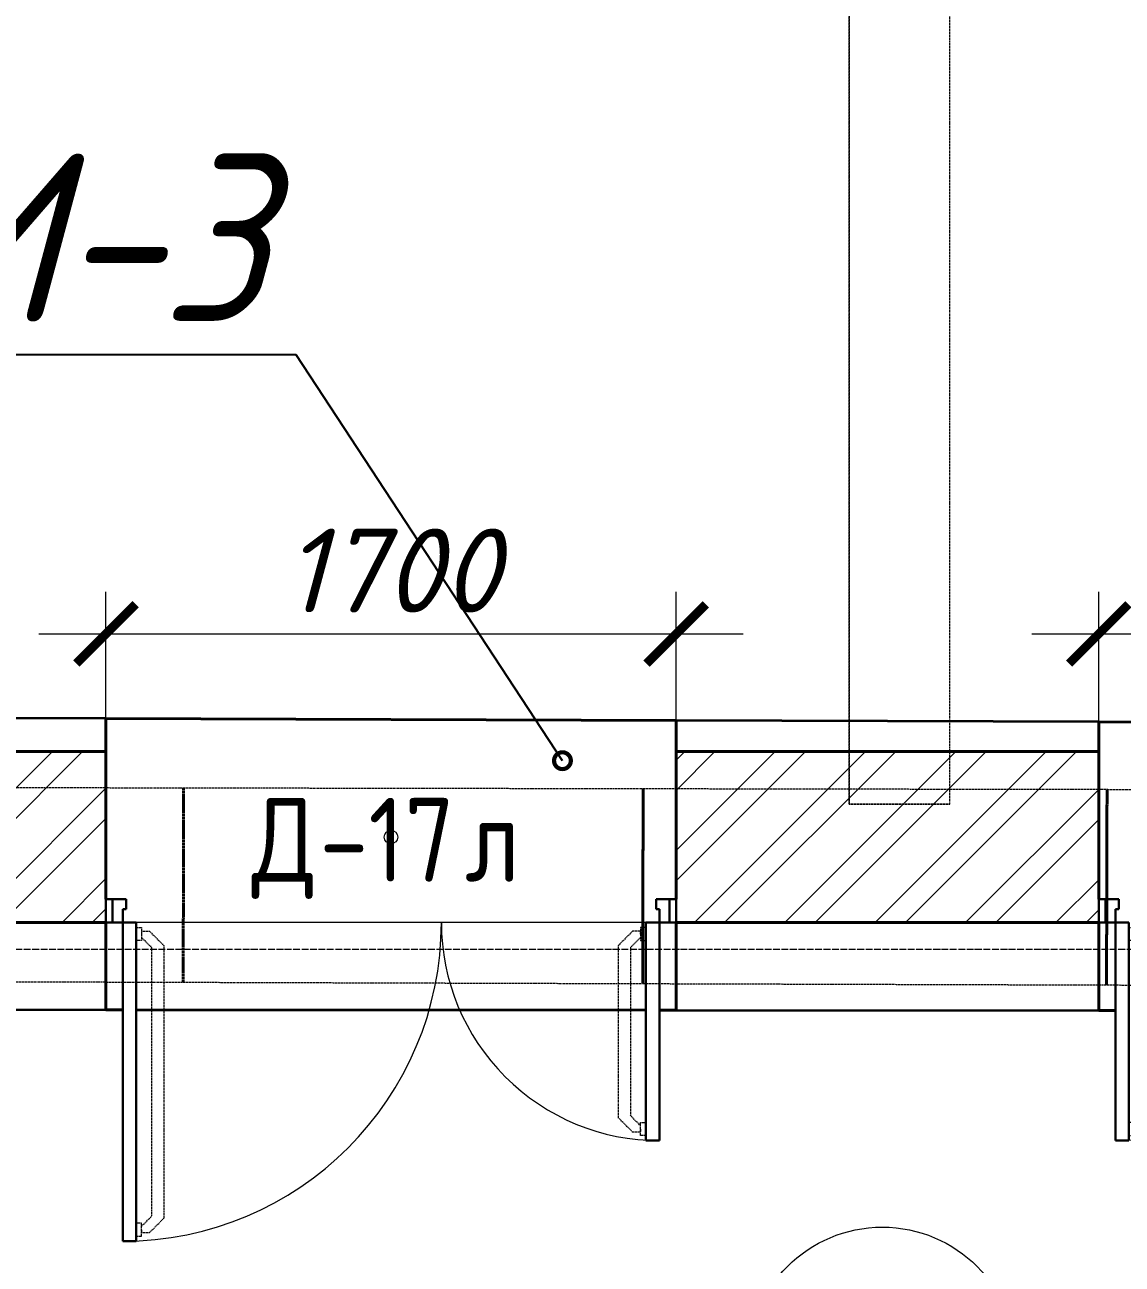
# Model space of a CAD drawing. Header units: millimetres. Extents: x 749182 to 2267578, y 70462 to 311449.
# Drawn here: x 1980771 to 1984043, y 76785 to 80480 of the extents above; entities that cross this region are included whole.
import ezdxf
from ezdxf import colors
from ezdxf.entities.mleader import LeaderData, LeaderLine
from ezdxf.math import Vec2, Vec3

# ---------------------------------------------------------------- set-up
doc = ezdxf.new("R2010")
doc.units = ezdxf.units.MM
for name, pattern in [('ADSK_Линия сетки', [25, 20, -2.5, 0, -2.5]), ('ADSK_Сверху', [4.5, 3, -1.5]), ('осеваяX2', [4, 2.5, -0.5, 0.5, -0.5])]:
    doc.linetypes.add(name, pattern=pattern)
doc.layers.get('Defpoints').update_dxf_attribs({"color": 255})
for name, color, linetype, lineweight in [('Двери', 7, 'Continuous', 20), ('Каркас', 7, 'Continuous', 9), ('Марки дверей', 7, 'Continuous', 20), ('Марки помещений', 7, 'Continuous', 20), ('Оси', 165, 'осеваяX2', 13), ('Перекрытие', 7, 'Continuous', 18), ('Размер', 7, 'Continuous', 13), ('размеры', 7, 'Continuous', 9), ('Стены', 184, 'Continuous', 40), ('Стены наружные', 7, 'Continuous', 18), ('Стены разрез', 7, 'Continuous', 35)]:
    doc.layers.add(name, color=color, linetype=linetype, lineweight=lineweight)
doc.styles.add('GOST 2.304_new', font='isocpeur.ttf', dxfattribs={"width": 0.9, "oblique": 15})
doc.styles.add('GOST Common_2', font='GOST_Common.ttf', dxfattribs={"width": 0.9, "height": 200})
doc.styles.add('М2', font='isocpeui.ttf')
doc.dimstyles.new('SPDS 1_100', dxfattribs={"dimscale": 100, "dimtxt": 2.5, "dimasz": 1.77, "dimexe": 1.25, "dimexo": 0.625, "dimtad": 1, "dimdec": 0, "dimrnd": 0.001, "dimzin": 9, "dimtxsty": 'М2', "dimblk": 'ARCHTICK', "dimcen": 2.5, "dimdle": 2, "dimclrt": 256, "dimadec": 0, "dimazin": 2, "dimtfac": 0.75, "dimtdec": 0, "dimtmove": 1, "dimatfit": 3, "dimfxl": 0, "dimtolj": 1, "dimlwd": 9, "dimlwe": 9, "dimarcsym": 0})

# ---------------------------------------------------------------- blocks, each defined once
blk = doc.blocks.new('Существующие стены 2 этаж - Существующие стены 2 этаж-699583-01 План 1-го этажа маркировочный')
at = {"layer": 'Стены', "color": 254, "linetype": 'ADSK_Сверху', "true_color": 0xe8c5d7}
for p, q in [((23022.7, 2008.7), (23024.1, 2587.4)), ((23024.1, 2587.4), (23022.7, 2008.7)), ((24394.1, 2585.1), (24392.7, 2004.6)), ((24392.7, 2004.6), (24394.1, 2585.1)), ((25775.7, 2000.5), (25777.2, 2582.8)), ((25777.2, 2582.8), (25775.7, 2000.5))]:
    blk.add_line(p, q, dxfattribs=at)
blk = doc.blocks.new('Существующие стены 1 эт - Существующие стены 1 эт-653793-01 План 1-го этажа маркировочный')
at = {"layer": 'Стены'}
for p, q in [((22792.4, 2795), (24492.4, 2789.3)), ((22792.4, 2795), (22792.4, 2696.5)), ((24492.4, 2696.5), (24492.4, 2789.3)), ((25752.4, 2785), (27452.4, 2779.3)), ((25752.4, 2785), (25752.4, 2696.5)), ((22792.4, 2186.5), (22792.4, 1926.7)), ((24492.4, 1925.5), (24492.4, 2186.5)), ((25752.4, 2186.5), (25752.4, 1924.7)), ((22842.4, 1926.7), (22792.4, 1926.7)), ((24402.4, 1925.6), (22882.4, 1926.7)), ((24492.4, 1925.5), (24442.4, 1925.6)), ((25802.4, 1924.6), (25752.4, 1924.7))]:
    blk.add_line(p, q, dxfattribs=at)
at = {"layer": 'Стены разрез'}
for p, q in [((22792.4, 2795), (21765.6, 2798.4)), ((22792.4, 2256.5), (22792.4, 2795)), ((25752.4, 2785), (24492.4, 2789.3)), ((24492.4, 2789.3), (24492.4, 2256.5)), ((25752.4, 2256.5), (25752.4, 2785)), ((22792.4, 1926.7), (22792.4, 2186.5)), ((24492.4, 2186.5), (24492.4, 1925.5)), ((25752.4, 1924.7), (25752.4, 2186.5)), ((21703.7, 1927.5), (22792.4, 1926.7)), ((24492.4, 1925.5), (25752.4, 1924.7))]:
    blk.add_line(p, q, dxfattribs=at)
blk = doc.blocks.new('AC_Дверь_Двупольная_Стальная - Д-17л 1700х2200h-2039703-01 План 1-го этажа маркировочный')
at = {"layer": 'Двери', "linetype": 'ADSK_Сверху', "lineweight": 9}
for p, q in [((760, 1190), (744, 1190)), ((744, 1190), (744, 1151.5)), ((720.3, 1179.5), (677.5, 1136.7)), ((744, 1160.7), (713.9, 1130.6)), ((744, 1179.5), (720.3, 1179.5)), ((744, 1170.8), (744, 1179.5)), ((744, 1151.5), (760, 1151.5)), ((677.5, 323.4), (677.5, 1136.7)), ((713.9, 329.4), (713.9, 1130.6)), ((-760, 890), (-744, 890)), ((-744, 890), (-744, 851.5)), ((-744, 851.5), (-760, 851.5)), ((-744, 870.8), (-744, 879.5)), ((-744, 879.5), (-720.3, 879.5)), ((-744, 860.7), (-713.9, 830.6)), ((-720.3, 879.5), (-677.5, 836.7)), ((-713.9, 329.4), (-713.9, 830.6)), ((-677.5, 323.4), (-677.5, 836.7)), ((-744, 308.5), (-760, 308.5)), ((-744, 299.3), (-713.9, 329.4)), ((-744, 270), (-744, 308.5)), ((-720.3, 280.6), (-677.5, 323.4)), ((720.3, 280.6), (677.5, 323.4)), ((744, 299.3), (713.9, 329.4)), ((744, 270), (744, 308.5)), ((744, 308.5), (760, 308.5)), ((-760, 270), (-744, 270)), ((-744, 289.3), (-744, 280.6)), ((-744, 280.6), (-720.3, 280.6)), ((744, 280.6), (720.3, 280.6)), ((760, 270), (744, 270))]:
    blk.add_line(p, q, dxfattribs=at)
at = {"layer": 'Двери', "lineweight": 30}
for p, q in [((800, 1205), (760, 1205)), ((760, 1205), (760, 255)), ((800, 255), (800, 1205)), ((-800, 905), (-760, 905)), ((-800, 255), (-800, 905)), ((-760, 905), (-760, 255)), ((-850, 255), (-830, 255)), ((-850, 185), (-850, 255)), ((-830, 255), (-800, 255)), ((-830, 185), (-830, 255)), ((-830, 255), (-830, 185)), ((-760, 255), (-800, 255)), ((-800, 255), (-800, 215)), ((760, 255), (800, 255)), ((830, 255), (800, 255)), ((800, 255), (800, 215)), ((830, 185), (830, 255)), ((850, 255), (830, 255)), ((830, 255), (830, 185)), ((850, 185), (850, 255)), ((-830, 185), (-850, 185)), ((-790, 185), (-830, 185)), ((-800, 215), (-790, 215)), ((-790, 215), (-790, 185)), ((800, 215), (790, 215)), ((790, 215), (790, 185)), ((790, 185), (830, 185)), ((830, 185), (850, 185))]:
    blk.add_line(p, q, dxfattribs=at)
at = {"layer": 'Двери'}
for centre, radius, start, end in [((800, 255), 950, 90, 180), ((-800, 255), 650, 360, 90)]:
    blk.add_arc(centre, radius, start, end, dxfattribs=at)
blk = doc.blocks.new('AC_Дверь_Двупольная_Стальная - Д-17п 1700х2200h-2039706-01 План 1-го этажа маркировочный')
at = {"layer": 'Двери', "lineweight": 30}
for p, q in [((-800, 1205), (-760, 1205)), ((-800, 255), (-800, 1205)), ((-760, 1205), (-760, 255)), ((800, 905), (760, 905)), ((760, 905), (760, 255)), ((800, 255), (800, 905)), ((-850, 255), (-830, 255)), ((-850, 185), (-850, 255)), ((-830, 255), (-800, 255)), ((-830, 185), (-830, 255)), ((-830, 255), (-830, 185)), ((-760, 255), (-800, 255)), ((-800, 255), (-800, 215)), ((760, 255), (800, 255)), ((830, 255), (800, 255)), ((800, 255), (800, 215)), ((830, 185), (830, 255)), ((850, 255), (830, 255)), ((830, 255), (830, 185)), ((850, 185), (850, 255)), ((-830, 185), (-850, 185)), ((-790, 185), (-830, 185)), ((-800, 215), (-790, 215)), ((-790, 215), (-790, 185)), ((800, 215), (790, 215)), ((790, 215), (790, 185)), ((790, 185), (830, 185)), ((830, 185), (850, 185))]:
    blk.add_line(p, q, dxfattribs=at)
at = {"layer": 'Двери', "linetype": 'ADSK_Сверху', "lineweight": 9}
for p, q in [((-760, 1190), (-744, 1190)), ((-744, 1190), (-744, 1151.5)), ((-744, 1151.5), (-760, 1151.5)), ((-744, 1170.8), (-744, 1179.5)), ((-744, 1179.5), (-720.3, 1179.5)), ((-744, 1160.7), (-713.9, 1130.6)), ((-720.3, 1179.5), (-677.5, 1136.7)), ((-713.9, 329.4), (-713.9, 1130.6)), ((-677.5, 323.4), (-677.5, 1136.7)), ((760, 890), (744, 890)), ((744, 890), (744, 851.5)), ((720.3, 879.5), (677.5, 836.7)), ((744, 860.7), (713.9, 830.6)), ((744, 879.5), (720.3, 879.5)), ((744, 870.8), (744, 879.5)), ((744, 851.5), (760, 851.5)), ((677.5, 323.4), (677.5, 836.7)), ((713.9, 329.4), (713.9, 830.6)), ((-744, 308.5), (-760, 308.5)), ((-744, 299.3), (-713.9, 329.4)), ((-744, 270), (-744, 308.5)), ((-720.3, 280.6), (-677.5, 323.4)), ((720.3, 280.6), (677.5, 323.4)), ((744, 299.3), (713.9, 329.4)), ((744, 270), (744, 308.5)), ((744, 308.5), (760, 308.5)), ((-760, 270), (-744, 270)), ((-744, 289.3), (-744, 280.6)), ((-744, 280.6), (-720.3, 280.6)), ((744, 280.6), (720.3, 280.6)), ((760, 270), (744, 270))]:
    blk.add_line(p, q, dxfattribs=at)
at = {"layer": 'Двери'}
for centre, radius, start, end in [((-800, 255), 950, 360, 90), ((800, 255), 650, 90, 180)]:
    blk.add_arc(centre, radius, start, end, dxfattribs=at)
blk = doc.blocks.new('ADSK_Марка_Помещение_ОдноЗначение - Номер-247393-01 План 1-го этажа маркировочный')
at = {"layer": 'Марки помещений'}
blk.add_circle((0, 0), 4, dxfattribs=at)
blk = doc.blocks.new('ADSK_Марка_Дверь - Марка типа и комментарии-2020407-01 План 1-го этажа маркировочный')
at = {"layer": 'Марки дверей', "lineweight": 9}
blk.add_circle((0, 0), 0.2, dxfattribs=at)
blk = doc.blocks.new('_ArchTick')
at = {"color": 0, "linetype": 'ByBlock', "const_width": 0.15}
blk.add_lwpolyline([(-0.5, -0.5), (0.5, 0.5)], dxfattribs=at)
blk = doc.blocks.new('*D2921')
at = {"layer": 'Defpoints', "color": 0, "lineweight": 20, "transparency": 16777216}
for p in [(1982712.7, 78663.8), (1981012.7, 78313.1), (1982712.7, 78313.1)]:
    blk.add_point(p, dxfattribs=at)
at = {"layer": 'размеры', "color": 0, "lineweight": 9, "transparency": 16777216}
for p, q in [((1981012.7, 78375.6), (1981012.7, 78788.8)), ((1982712.7, 78375.6), (1982712.7, 78788.8)), ((1980812.7, 78663.8), (1982912.7, 78663.8))]:
    blk.add_line(p, q, dxfattribs=at)
at = {"layer": 'размеры', "color": 0, "lineweight": 9, "transparency": 16777216, "xscale": 177, "yscale": 177, "zscale": 177, "rotation": 180}
blk.add_blockref('_ArchTick', (1981012.7, 78663.8), dxfattribs=at)
at = {"layer": 'размеры', "color": 0, "lineweight": 9, "transparency": 16777216, "xscale": 177, "yscale": 177, "zscale": 177}
blk.add_blockref('_ArchTick', (1982712.7, 78663.8), dxfattribs=at)
at = {"layer": 'размеры', "lineweight": 20, "transparency": 16777216, "insert": (1981862.7, 78852.9), "char_height": 250, "width": 560.473, "attachment_point": 5, "style": 'М2'}
blk.add_mtext('\\A1;1700', dxfattribs=at)
blk = doc.blocks.new('*D2922')
at = {"layer": 'Defpoints', "color": 0, "lineweight": 20, "transparency": 16777216}
for p in [(1985672.7, 78663.8), (1983972.7, 78313.1), (1985672.7, 78313.1)]:
    blk.add_point(p, dxfattribs=at)
at = {"layer": 'размеры', "color": 0, "lineweight": 9, "transparency": 16777216}
for p, q in [((1983972.7, 78375.6), (1983972.7, 78788.8)), ((1985672.7, 78375.6), (1985672.7, 78788.8)), ((1983772.7, 78663.8), (1985872.7, 78663.8))]:
    blk.add_line(p, q, dxfattribs=at)
at = {"layer": 'размеры', "color": 0, "lineweight": 9, "transparency": 16777216, "xscale": 177, "yscale": 177, "zscale": 177, "rotation": 180}
blk.add_blockref('_ArchTick', (1983972.7, 78663.8), dxfattribs=at)
at = {"layer": 'размеры', "color": 0, "lineweight": 9, "transparency": 16777216, "xscale": 177, "yscale": 177, "zscale": 177}
blk.add_blockref('_ArchTick', (1985672.7, 78663.8), dxfattribs=at)
at = {"layer": 'размеры', "lineweight": 20, "transparency": 16777216, "insert": (1984822.7, 78852.9), "char_height": 250, "width": 560.473, "attachment_point": 5, "style": 'М2'}
blk.add_mtext('\\A1;1700', dxfattribs=at)
blk = doc.blocks.new('_DotSmall')
at = {"color": 0, "linetype": 'ByBlock', "lineweight": 35, "const_width": 0.5}
blk.add_lwpolyline([(-0.0625, 0, 1), (0.0625, 0, 1)], format="xyb", close=True, dxfattribs=at)

msp = doc.modelspace()

# ---------------------------------------------------------------- hatches: boundary and pattern name
at = {"layer": 'Стены наружные', "lineweight": 9}
h = msp.add_hatch(dxfattribs=at)
h.set_pattern_fill('FP_3', color=256, angle=45, style=0, pattern_type=2)
h.set_pattern_definition([(45, (1958220.23, 75616.62), (-134.7038, 134.7038), []), (45, (1958310.03, 75616.62), (-134.7038, 134.7038), [])])
h.paths.add_polyline_path([(1997920.1582, 77803.0968), (1997920.1582, 78313.0968), (1996893.0736, 78313.0968), (1996893.9232, 77803.0968), (1997168.1918, 77803.0968)])
h.paths.add_polyline_path([(1999816.9894, 77803.0968), (2000257.1575, 77803.0968), (2000257.1575, 78313.0968), (1999740.1582, 78313.0968), (1999741.0091, 77803.0968)])
h.paths.add_polyline_path([(1994778.2715, 77803.0968), (1995073.0736, 77803.0968), (1995073.0736, 78313.0968), (1994083.7587, 78313.0968), (1994084.9018, 77803.0968)])
h.paths.add_polyline_path([(1991276.1993, 77803.0968), (1992263.7587, 77803.0968), (1992263.7587, 78313.0968), (1991276.1993, 78313.0968), (1991276.1993, 77820.3638)])
h.paths.add_polyline_path([(1989456.1993, 77803.0968), (1989456.1993, 78313.0968), (1988472.8923, 78313.0968), (1988472.8923, 77803.0968), (1989365.0544, 77803.0968)])
h.paths.add_polyline_path([(1986578.2196, 77803.0968), (1986652.8923, 77803.0968), (1986652.8923, 78313.0968), (1985672.6592, 78313.0968), (1985672.6592, 77803.0968), (1986400.6592, 77803.0968)])
h.paths.add_polyline_path([(1980284.6592, 77803.0968), (1981012.6592, 77803.0968), (1981012.6592, 78313.0968), (1979983.9558, 78313.0968), (1979984.4263, 77803.0968), (1979985.8124, 77803.0968)])
h.paths.add_polyline_path([(1983972.6592, 77803.0968), (1983972.6592, 78313.0968), (1982712.6592, 78313.0968), (1982712.6592, 77803.0968), (1983791.3848, 77803.0968)])
h.paths.add_polyline_path([(1977137.8829, 77803.0968), (1978163.9558, 77803.0968), (1978163.9558, 78313.0968), (1977137.8829, 78313.0968), (1977137.8829, 77855.9721)])
h.paths.add_polyline_path([(1975317.8829, 77803.0968), (1975317.8829, 78313.0968), (1974327.7082, 78313.0968), (1974327.7082, 77803.0968), (1974873.5135, 77803.0968)])
h.paths.add_polyline_path([(1972507.7082, 77803.0968), (1972507.7082, 78313.0968), (1971531.089, 78313.0968), (1971531.089, 77803.0968)])
h.paths.add_polyline_path([(1969711.0878, 77803.0968), (1969710.802, 78313.0968), (1968736.0968, 78313.0968), (1968736.0968, 77803.0968), (1969710.802, 77803.0968)])
h.paths.add_polyline_path([(1966493.2232, 77803.0968), (1966916.0968, 77803.0968), (1966916.0968, 78313.0968), (1966493.2232, 78312.7241), (1966493.2232, 77870.9527)])

# ---------------------------------------------------------------- linework, layer by layer
at = {"layer": 'Каркас', "color": 253, "linetype": 'ADSK_Сверху', "true_color": 0xb2b2b2}
for p, q in [((1983228.7052, 84543.6161), (1983228.7052, 78156.6386)), ((1983528.7052, 78156.6386), (1983528.7052, 84543.6161)), ((1983528.7052, 78156.6386), (1983228.7052, 78156.6386))]:
    msp.add_line(p, q, dxfattribs=at)
at = {"layer": 'Каркас', "color": 253, "linetype": 'ADSK_Сверху', "true_color": 0xaaaaaa}
for p, q in [((1983228.7052, 78156.6386), (1983228.7052, 84543.6161)), ((1983528.7052, 78156.6386), (1983528.7052, 84543.6161)), ((1983228.7052, 78156.6386), (1983528.7052, 78156.6386))]:
    msp.add_line(p, q, dxfattribs=at)
at = {"layer": 'Оси', "linetype": 'ADSK_Линия сетки'}
msp.add_line((1947134.001, 77723.407), (2009148.6289, 77723.407), dxfattribs=at)
at = {"layer": 'Перекрытие', "linetype": 'ADSK_Сверху'}
for p, q in [((1991927.4321, 78186.207), (1980728.5163, 78204.8868)), ((1978047.0854, 77628.7979), (1980989.3996, 77626.0503)), ((1980989.3996, 77626.0503), (1986400.6592, 77610.0352))]:
    msp.add_line(p, q, dxfattribs=at)
at = {"layer": 'Перекрытие'}
msp.add_line((1982622.6592, 77803.0968), (1981102.6592, 77803.0968), dxfattribs=at)
at = {"layer": 'Стены наружные', "lineweight": 40}
for p, q in [((1981012.6592, 78313.0968), (1979983.9558, 78313.0968)), ((1981012.6592, 77873.0968), (1981012.6592, 78313.0968)), ((1983972.6592, 78313.0968), (1982712.6592, 78313.0968)), ((1982712.6592, 78313.0968), (1982712.6592, 77873.0968)), ((1983972.6592, 77873.0968), (1983972.6592, 78313.0968)), ((1979983.9558, 77803.0968), (1981012.6592, 77803.0968)), ((1982712.6592, 77803.0968), (1983972.6592, 77803.0968))]:
    msp.add_line(p, q, dxfattribs=at)

# ---------------------------------------------------------------- block references
at = {"layer": 'Двери', "linetype": 'ADSK_Сверху', "lineweight": 9, "rotation": 180}
for name, p in [('AC_Дверь_Двупольная_Стальная - Д-17л 1700х2200h-2039703-01 План 1-го этажа маркировочный', (1981862.6592, 78058.0968)), ('AC_Дверь_Двупольная_Стальная - Д-17п 1700х2200h-2039706-01 План 1-го этажа маркировочный', (1984822.6592, 78058.0968))]:
    msp.add_blockref(name, p, dxfattribs=at)
at = {"layer": 'Марки дверей', "xscale": 99.99999999999993, "yscale": 99.99999999999993, "zscale": 99.99999999999993}
msp.add_blockref('ADSK_Марка_Дверь - Марка типа и комментарии-2020407-01 План 1-го этажа маркировочный', (1981862.6592, 78058.0968), dxfattribs=at)
at = {"layer": 'Марки помещений', "xscale": 99.99999999999993, "yscale": 99.99999999999993, "zscale": 99.99999999999993}
msp.add_blockref('ADSK_Марка_Помещение_ОдноЗначение - Номер-247393-01 План 1-го этажа маркировочный', (1983327.3744, 76495.1035), dxfattribs=at)
at = {"layer": 'Стены', "color": 254, "linetype": 'ADSK_Сверху', "true_color": 0xe8c5d7}
msp.add_blockref('Существующие стены 2 этаж - Существующие стены 2 этаж-699583-01 План 1-го этажа маркировочный', (1958220.2258, 75616.6187), dxfattribs=at)
at = {"layer": 'Стены', "color": 243, "true_color": 0xbb5389}
msp.add_blockref('Существующие стены 1 эт - Существующие стены 1 эт-653793-01 План 1-го этажа маркировочный', (1958220.2258, 75616.6187), dxfattribs=at)

# ---------------------------------------------------------------- texts
at = {"layer": 'Марки дверей', "lineweight": 9, "char_height": 250, "attachment_point": 1, "style": 'GOST Common_2'}
for s, insert, width in [('\\fGOST Common|b0|i0|c204|p34|;\\W.9;Д', (1981446.6799, 78175.1099), 245.316375), ('-17', (1981649.0862, 78175.1099), 526.708687), ('\\fGOST Common|b0|i0|c204|p34|;\\W.9;л', (1982083.6643, 78175.1099), 194.810062)]:
    msp.add_mtext(s, dxfattribs=dict(at, insert=insert, width=width))

# ---------------------------------------------------------------- dimensions: what is measured, and where the dimension line sits
at = {"layer": 'размеры', "lineweight": 20}
for base, p1, p2, picture, middle in [((1982712.6592, 78663.8099), (1981012.6592, 78313.0968), (1982712.6592, 78313.0968), '*D2921', (1981862.6592, 78852.9198)), ((1985672.6592, 78663.8099), (1983972.6592, 78313.0968), (1985672.6592, 78313.0968), '*D2922', (1984822.6592, 78852.9198))]:
    dim = msp.add_linear_dim(base=base, p1=p1, p2=p2, dimstyle='SPDS 1_100', dxfattribs=at)
    dim.commit()
    dim.dimension.update_dxf_attribs({"geometry": picture, "text_midpoint": middle})

# ---------------------------------------------------------------- leaders
at = {"layer": 'Размер', "color": 210, "ltscale": 20}
ml = msp.add_multileader_mtext('Standard', dxfattribs=at)
ml.set_content('\\A1;РМ-3', color=210, style='GOST 2.304_new')
ml.set_leader_properties()
ml.set_arrow_properties(name='DOTSMALL')
ml.build(insert=Vec2(0, 0))
ml.multileader.update_dxf_attribs({"text_left_attachment_type": 6, "text_right_attachment_type": 6, "dogleg_length": 1, "arrow_head_size": 100})
ctx = ml.context
ctx.base_point, ctx.char_height, ctx.arrow_head_size, ctx.landing_gap_size, ctx.plane_origin = Vec3(1979987.3305, 79495.4239), 500, 100, 0, Vec3(1957918.113, 222258.2986)
ctx.left_attachment, ctx.right_attachment, ctx.text_align_type = 6, 6, 1
notes = []
notes.append((ctx, [(0, (1, 1, 0), (1981580.2797, 79495.4239), (-1, 0), 20, [(0, [(1982373.6885, 78285.8204)], 0, [])])]))
ctx.mtext.insert, ctx.mtext.rotation, ctx.mtext.width, ctx.mtext.alignment, ctx.mtext.flow_direction = Vec3(1980773.8051, 80095.4239), 6.283185307, 1286.674802, 2, 5
for ctx, leaders in notes:
    for number, flags, end, landing, length, lines in leaders:
        leader = LeaderData()
        leader.index, (leader.has_last_leader_line, leader.has_dogleg_vector, leader.attachment_direction) = number, flags
        leader.last_leader_point, leader.dogleg_vector, leader.dogleg_length = Vec3(end), Vec3(landing), length
        for number, points, colour, breaks in lines:
            line = LeaderLine()
            line.index, line.vertices, line.color, line.breaks = number, Vec3.list(points), colors.encode_raw_color(colour), breaks
            leader.lines.append(line)
        ctx.leaders.append(leader)

doc.saveas('drawing.dxf')
